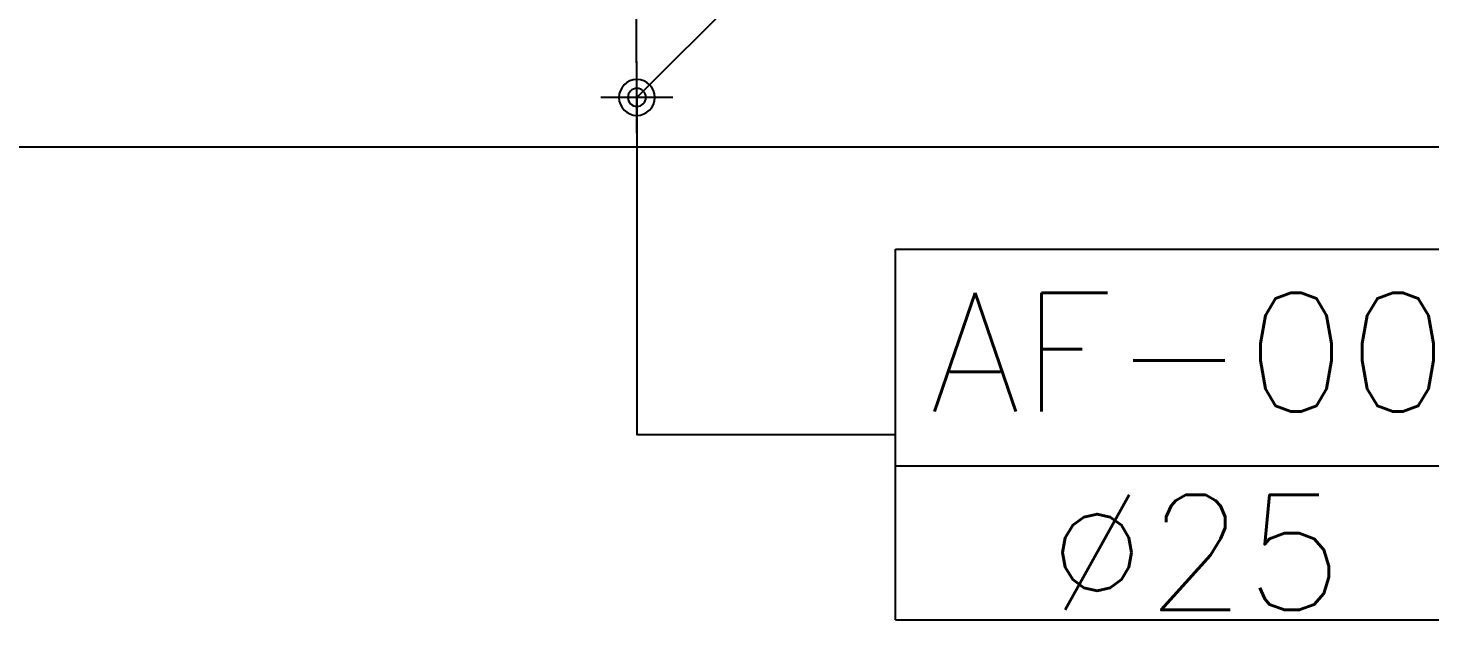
# Model space of a CAD drawing. Header units: millimetres. Extents: x -336 to -33, y -135 to 770.
# Drawn here: x -307.576 to -304.454, y 711.05 to 712.368 of the extents above; entities that cross this region are included whole.
import ezdxf
from ezdxf.enums import TextEntityAlignment as Align

# ---------------------------------------------------------------- set-up
doc = ezdxf.new("R2010")
doc.units = ezdxf.units.MM
doc.header["$LTSCALE"] = 50
doc.header["$MEASUREMENT"] = 0
doc.layers.get('0').update_dxf_attribs({"linetype": 'CONTINUOUS'})
for name, color, linetype in [('-HIDRO', 8, 'CONTINUOUS'), ('A-PEN-W', 7, 'CONTINUOUS'), ('AF', 5, 'CONTINUOUS'), ('COTAS', 7, 'CONTINUOUS'), ('Prumadas_L', 1, 'CONTINUOUS'), ('Prumadas_Q', 3, 'CONTINUOUS'), ('Prumadas_T', 2, 'CONTINUOUS')]:
    doc.layers.add(name, color=color, linetype=linetype)
doc.styles.add('ROMANS', font='romans', dxfattribs={"height": 0.1})

# ---------------------------------------------------------------- blocks, each defined once
blk = doc.blocks.new('CIRCULOS')
at = {"layer": 'COTAS'}
for p, q in [((0, 4), (0, -4)), ((-4, 0), (4, 0))]:
    blk.add_line(p, q, dxfattribs=at)
for radius in [2, 1]:
    blk.add_circle((0, 0), radius, dxfattribs=at)

msp = doc.modelspace()

# ---------------------------------------------------------------- linework, layer by layer
at = {"layer": '-HIDRO', "linetype": 'Continuous'}
msp.add_line((-304.158, 712.1028), (-310.758, 712.1028), dxfattribs=at)
msp.add_line((-306.2203, 712.2138), (-305.8668, 712.5673))
at = {"layer": 'A-PEN-W'}
msp.add_lwpolyline([(-306.2203, 712.2138), (-306.2203, 711.4628), (-305.6445, 711.4628)], dxfattribs=at)
at = {"layer": 'AF'}
msp.add_line((-306.221, 712.2912), (-306.221, 729.5449), dxfattribs=at)
at = {"layer": 'Prumadas_L'}
msp.add_line((-304.3828, 711.3921), (-305.6445, 711.3921), dxfattribs=at)
at = {"layer": 'Prumadas_Q'}
for p, q in [((-305.6445, 711.0495), (-305.6445, 711.876)), ((-305.6445, 711.876), (-304.3828, 711.876)), ((-305.6445, 711.0495), (-304.3828, 711.0495))]:
    msp.add_line(p, q, dxfattribs=at)

# ---------------------------------------------------------------- block references
at = {"layer": 'A-PEN-W', "xscale": -0.02, "yscale": 0.02, "zscale": 0.02, "rotation": 270}
msp.add_blockref('CIRCULOS', (-306.2203, 712.2138), dxfattribs=at)

# ---------------------------------------------------------------- texts
at = {"layer": 'Prumadas_T', "style": 'ROMANS'}
for s, height, p in [('AF-00', 0.2646, (-304.9909, 711.514)), ('%%C25', 0.25613, (-304.9761, 711.072))]:
    msp.add_text(s, height=height, rotation=360, dxfattribs=at).set_placement(p, align=Align.CENTER)

doc.saveas('drawing.dxf')
